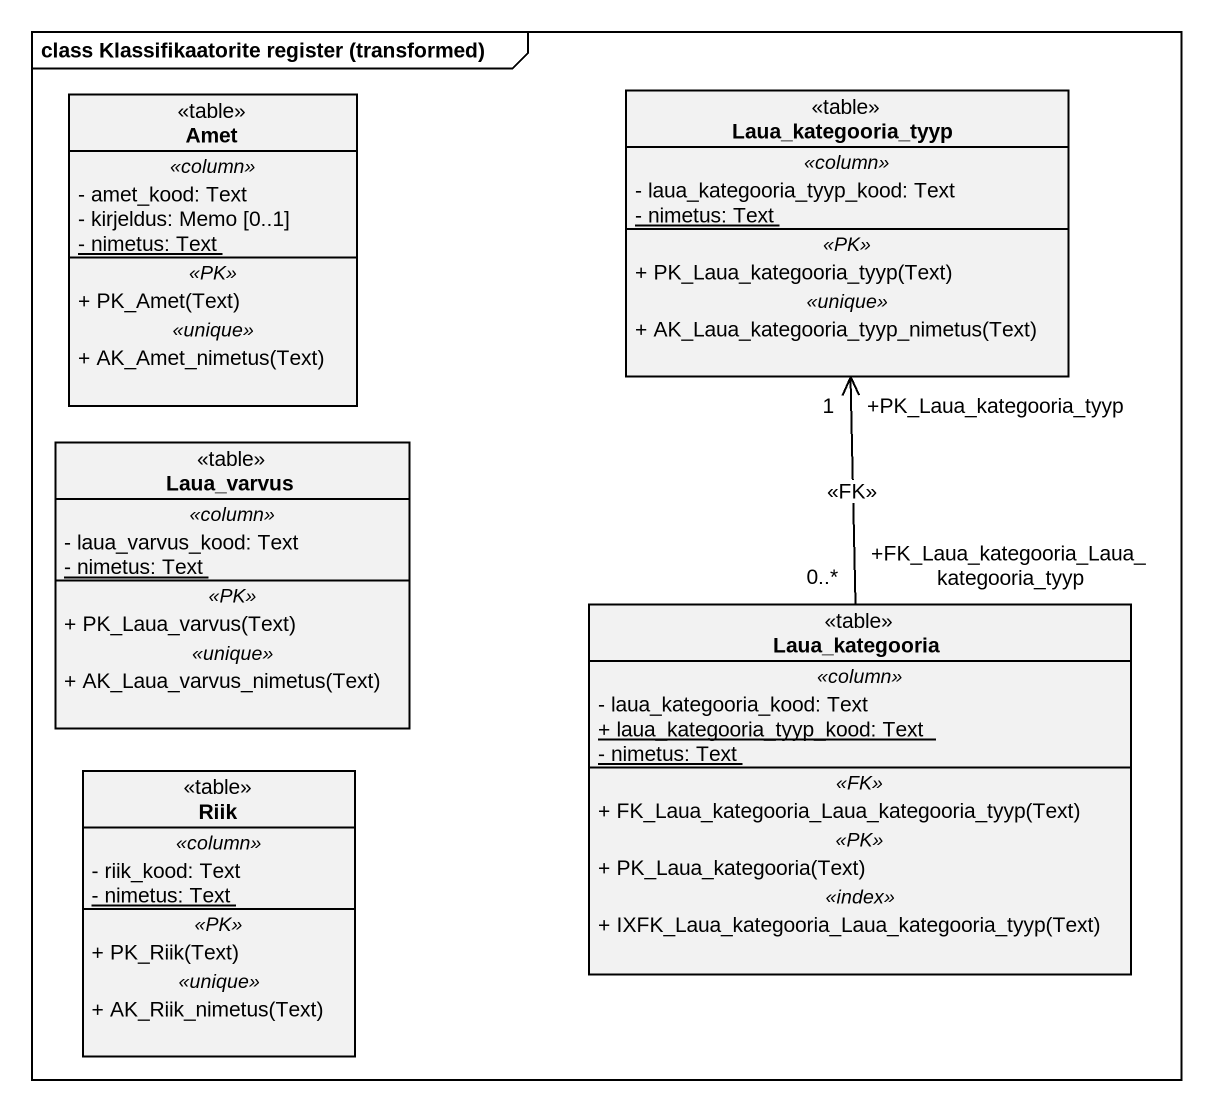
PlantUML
@startuml
mainframe class Klassifikaatorite register (transformed)
hide circle
hide empty members
skinparam classAttributeIconSize 0
class Amet <<table>> {
  .. <<column>> ..
  - amet_kood: Text
  - kirjeldus: Memo [0..1]
  {static} - nimetus: Text
  .. <<PK>> ..
  + PK_Amet(Text)
  .. <<unique>> ..
  + AK_Amet_nimetus(Text)
}
class Laua_kategooria_tyyp <<table>> {
  .. <<column>> ..
  - laua_kategooria_tyyp_kood: Text
  {static} - nimetus: Text
  .. <<PK>> ..
  + PK_Laua_kategooria_tyyp(Text)
  .. <<unique>> ..
  + AK_Laua_kategooria_tyyp_nimetus(Text)
}
class Laua_varvus <<table>> {
  .. <<column>> ..
  - laua_varvus_kood: Text
  {static} - nimetus: Text
  .. <<PK>> ..
  + PK_Laua_varvus(Text)
  .. <<unique>> ..
  + AK_Laua_varvus_nimetus(Text)
}
class Laua_kategooria <<table>> {
  .. <<column>> ..
  - laua_kategooria_kood: Text
  {static} + laua_kategooria_tyyp_kood: Text
  {static} - nimetus: Text
  .. <<FK>> ..
  + FK_Laua_kategooria_Laua_kategooria_tyyp(Text)
  .. <<PK>> ..
  + PK_Laua_kategooria(Text)
  .. <<index>> ..
  + IXFK_Laua_kategooria_Laua_kategooria_tyyp(Text)
}
class Riik <<table>> {
  .. <<column>> ..
  - riik_kood: Text
  {static} - nimetus: Text
  .. <<PK>> ..
  + PK_Riik(Text)
  .. <<unique>> ..
  + AK_Riik_nimetus(Text)
}
Laua_kategooria "+FK_Laua_kategooria_Laua_kategooria_tyyp\n0..*" -up-> "+PK_Laua_kategooria_tyyp\n1" Laua_kategooria_tyyp : <<FK>>
@enduml
